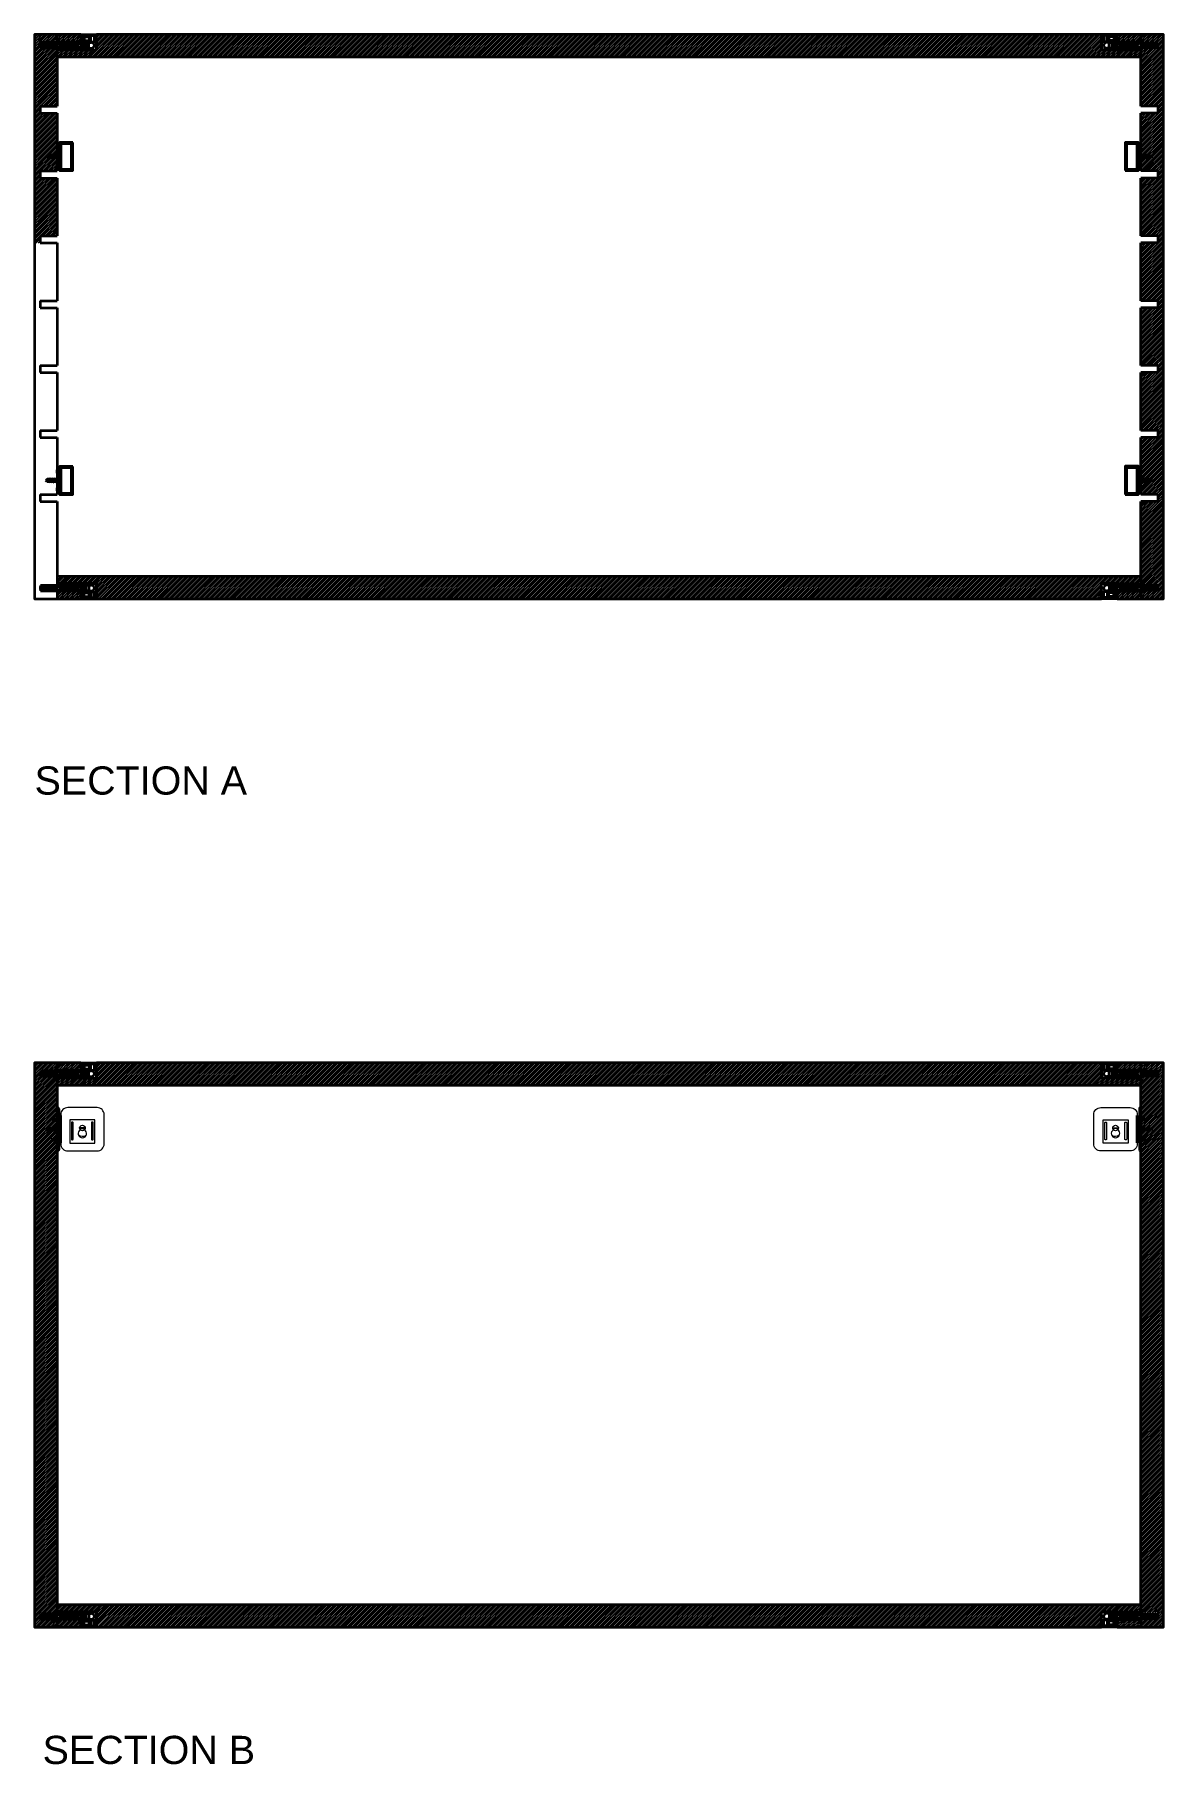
# Model space of a CAD drawing. Header units: inches. Extents: x 2873 to 15834, y 7 to 1915.
# Drawn here: x 6624 to 7424, y 267 to 1494 of the extents above; entities that cross this region are included whole.
import ezdxf

# ---------------------------------------------------------------- set-up
doc = ezdxf.new("R2010")
doc.units = ezdxf.units.IN
doc.header["$MEASUREMENT"] = 0
for name, color, linetype, lineweight in [('A-ELEV-MBE', 7, 'Continuous', 18), ('A-SECT-MCUT', 255, 'Continuous', 35), ('A-SECT-MCUT1', 7, 'Continuous', 35)]:
    doc.layers.add(name, color=color, linetype=linetype, lineweight=lineweight)
doc.layers.add('Layer1', color=3, linetype='Continuous')
doc.layers.add('SEZIONE', color=252, linetype='Continuous')
doc.styles.get("Standard").update_dxf_attribs({"font": 'Arial.ttf'})

msp = doc.modelspace()

# ---------------------------------------------------------------- hatches: boundary and pattern name
at = {"layer": 'SEZIONE'}
h = msp.add_hatch(dxfattribs=at)
h.set_pattern_fill('ANSI31', color=256, scale=10)
h.paths.add_polyline_path([(6627.6, 1493.7), (6623.6, 1493.7), (6623.6, 1346), (6627.6, 1346)])
h = msp.add_hatch(dxfattribs=at)
h.set_pattern_fill('ANSI31', color=256, scale=10)
h.paths.add_polyline_path([(6639.6, 1477.7), (6639.6, 1484.4), (6627.9, 1484.4), (6627.9, 1485.1), (6627.9, 1485.1), (6627.9, 1487.3), (6627.9, 1488.1), (6627.9, 1493.7), (6627.6, 1493.7), (6627.6, 1443), (6639.6, 1443)])
h = msp.add_hatch(dxfattribs=at)
h.set_pattern_fill('ANSI31', color=256, scale=10)
h.paths.add_polyline_path([(6639.6, 1493.7), (6627.9, 1493.7), (6627.9, 1488.1), (6639.6, 1488.1)])
h = msp.add_hatch(dxfattribs=at)
h.set_pattern_fill('ANSI31', color=256, scale=10)
h.paths.add_polyline_path([(7379.7, 1493.7), (6667.6, 1493.7), (6667.6, 1483), (6656.4, 1483), (6639.6, 1483), (6639.6, 1477.7), (7407.6, 1477.7), (7407.6, 1483), (7390.9, 1483), (7379.7, 1483)])
h = msp.add_hatch(dxfattribs=at)
h.set_pattern_fill('ANSI31', color=256, scale=10)
h.paths.add_polyline_path([(6656.4, 1493.7), (6639.6, 1493.7), (6639.6, 1488.4), (6656.4, 1488.4)], flags=17)
h = msp.add_hatch(dxfattribs=at)
h.set_pattern_fill('ANSI31', color=256, scale=10)
h.paths.add_polyline_path([(7407.6, 1493.7), (7390.9, 1493.7), (7390.9, 1488.4), (7407.6, 1488.4)], flags=17)
h = msp.add_hatch(dxfattribs=at)
h.set_pattern_fill('ANSI31', color=256, scale=10)
h.paths.add_polyline_path([(7423.6, 1493.7), (7407.6, 1493.7), (7407.6, 1487.9), (7419.4, 1487.9), (7419.4, 1484.3), (7407.6, 1484.3), (7407.6, 1477.7), (7407.6, 1443), (7419.6, 1443), (7419.6, 1438), (7407.6, 1438), (7407.6, 1397), (7419.6, 1397), (7419.6, 1392), (7407.6, 1392), (7407.6, 1351), (7419.6, 1351), (7419.6, 1346), (7407.6, 1346), (7407.6, 1305), (7419.6, 1305), (7419.6, 1300), (7407.6, 1300), (7407.6, 1259), (7419.6, 1259), (7419.6, 1254), (7407.6, 1254), (7407.6, 1213), (7419.6, 1213), (7419.6, 1208), (7407.6, 1208), (7407.6, 1167.6), (7419.6, 1167.6), (7419.6, 1162.6), (7407.6, 1162.6), (7407.6, 1109.7), (7407.6, 1103.2), (7419.4, 1103.2), (7419.4, 1099.5), (7407.6, 1099.5), (7407.6, 1093.7), (7423.6, 1093.7)])
h = msp.add_hatch(dxfattribs=at)
h.set_pattern_fill('ANSI31', color=256, scale=10)
h.paths.add_polyline_path([(6639.6, 1438), (6627.6, 1438), (6627.6, 1397), (6639.6, 1397), (6639.6, 1405.6), (6631.6, 1405.6), (6631.6, 1408.9), (6639.6, 1408.9), (6639.6, 1412.5), (6639.6, 1414.7)])
h = msp.add_hatch(dxfattribs=at)
h.set_pattern_fill('ANSI31', color=256, scale=10)
h.paths.add_polyline_path([(6633.2, 1408.9), (6631.6, 1408.9), (6631.6, 1407.3), (6632.6, 1408.2), (6633.6, 1408.2)])
h = msp.add_hatch(dxfattribs=at)
h.set_pattern_fill('ANSI31', color=256, scale=10)
h.paths.add_polyline_path([(6634.7, 1406.3), (6632.6, 1406.3), (6631.6, 1407.3), (6631.6, 1405.6), (6635.2, 1405.6)])
h = msp.add_hatch(dxfattribs=at)
h.set_pattern_fill('ANSI31', color=256, scale=10)
h.paths.add_polyline_path([(6634.4, 1408.9), (6633.2, 1408.9), (6633.6, 1408.2), (6634.8, 1408.2)])
h = msp.add_hatch(dxfattribs=at)
h.set_pattern_fill('ANSI31', color=256, scale=10)
h.paths.add_polyline_path([(6635.7, 1408.9), (6634.4, 1408.9), (6634.8, 1408.2), (6636.1, 1408.2)])
h = msp.add_hatch(dxfattribs=at)
h.set_pattern_fill('ANSI31', color=256, scale=10)
h.paths.add_polyline_path([(6636, 1406.3), (6634.7, 1406.3), (6635.2, 1405.6), (6636.4, 1405.6)])
h = msp.add_hatch(dxfattribs=at)
h.set_pattern_fill('ANSI31', color=256, scale=10)
h.paths.add_polyline_path([(6636.9, 1408.9), (6635.7, 1408.9), (6636.1, 1408.2), (6637.3, 1408.2)])
h = msp.add_hatch(dxfattribs=at)
h.set_pattern_fill('ANSI31', color=256, scale=10)
h.paths.add_polyline_path([(6637.2, 1406.3), (6636, 1406.3), (6636.4, 1405.6), (6637.6, 1405.6)])
h = msp.add_hatch(dxfattribs=at)
h.set_pattern_fill('ANSI31', color=256, scale=10)
h.paths.add_polyline_path([(6639.6, 1408.9), (6636.9, 1408.9), (6637.3, 1408.2), (6639.6, 1408.2)])
h = msp.add_hatch(dxfattribs=at)
h.set_pattern_fill('ANSI31', color=256, scale=10)
h.paths.add_polyline_path([(6638.4, 1406.3), (6637.2, 1406.3), (6637.6, 1405.6), (6638.8, 1405.6)])
h = msp.add_hatch(dxfattribs=at)
h.set_pattern_fill('ANSI31', color=256, scale=10)
h.paths.add_polyline_path([(6639.6, 1406.3), (6638.4, 1406.3), (6638.8, 1405.6), (6639.6, 1405.6)])
h = msp.add_hatch(dxfattribs=at)
h.set_pattern_fill('ANSI31', color=256, scale=10)
h.paths.add_polyline_path([(6639.6, 1392), (6627.6, 1392), (6627.6, 1351), (6639.6, 1351)])
h = msp.add_hatch(dxfattribs=at)
h.set_pattern_fill('ANSI31', color=256, scale=10)
h.paths.add_polyline_path([(7379.7, 1104.5), (7390.9, 1104.5), (7407.6, 1104.5), (7407.6, 1109.7), (6639.6, 1109.7), (6639.6, 1104.5), (6656.4, 1104.5), (6667.6, 1104.5), (6667.6, 1093.7), (7379.7, 1093.7)])
h = msp.add_hatch(dxfattribs=at)
h.set_pattern_fill('ANSI31', color=256, scale=10)
h.paths.add_polyline_path([(6656.4, 1099), (6639.6, 1099), (6639.6, 1093.7), (6656.4, 1093.7)], flags=17)
h = msp.add_hatch(dxfattribs=at)
h.set_pattern_fill('ANSI31', color=256, scale=10)
h.paths.add_polyline_path([(7407.6, 1099), (7390.9, 1099), (7390.9, 1093.7), (7407.6, 1093.7)], flags=17)
h = msp.add_hatch(dxfattribs=at)
h.set_pattern_fill('ANSI31', color=256, scale=10)
h.paths.add_polyline_path([(6627.9, 758.9), (6639.6, 758.9), (6639.6, 764.5), (6623.6, 764.5), (6623.6, 755.2), (6627.9, 755.2)])
h = msp.add_hatch(dxfattribs=at)
h.set_pattern_fill('ANSI31', color=256, scale=10)
h.paths.add_polyline_path([(6656.4, 764.5), (6639.6, 764.5), (6639.6, 759.2), (6656.4, 759.2)], flags=17)
h = msp.add_hatch(dxfattribs=at)
h.set_pattern_fill('ANSI31', color=256, scale=10)
h.paths.add_polyline_path([(7407.6, 753.8), (7390.9, 753.8), (7379.7, 753.8), (7379.7, 764.5), (6667.6, 764.5), (6667.6, 763.8), (6667.6, 753.8), (6656.4, 753.8), (6639.6, 753.8), (6639.6, 748.5), (7407.6, 748.5)])
h = msp.add_hatch(dxfattribs=at)
h.set_pattern_fill('ANSI31', color=256, scale=10)
h.paths.add_polyline_path([(7407.6, 764.5), (7390.9, 764.5), (7390.9, 759.2), (7407.6, 759.2)], flags=17)
h = msp.add_hatch(dxfattribs=at)
h.set_pattern_fill('ANSI31', color=256, scale=10)
h.paths.add_polyline_path([(7423.6, 764.5), (7407.6, 764.5), (7407.6, 758.7), (7423.6, 758.7)])
h = msp.add_hatch(dxfattribs=at)
h.set_pattern_fill('ANSI31', color=256, scale=10)
h.paths.add_polyline_path([(6639.6, 748.5), (6639.6, 755.2), (6623.6, 755.2), (6623.6, 735.8), (6623.6, 373.9), (6639.6, 373.9), (6639.6, 380.5)])
h = msp.add_hatch(dxfattribs=at)
h.set_pattern_fill('ANSI31', color=256, scale=10)
h.paths.add_polyline_path([(7419.4, 755.1), (7407.6, 755.1), (7407.6, 724.9), (7410.9, 724.9), (7411.6, 724.9), (7411.6, 724.9), (7419.4, 724.9)])
h = msp.add_hatch(dxfattribs=at)
h.set_pattern_fill('ANSI31', color=256, scale=10)
h.paths.add_polyline_path([(7423.6, 758.7), (7419.4, 758.7), (7419.4, 374), (7419.4, 374), (7419.4, 370.3), (7419.4, 369.9), (7423.6, 369.9)])
h = msp.add_hatch(dxfattribs=at)
h.set_pattern_fill('ANSI31', color=256, scale=10)
h.paths.add_polyline_path([(7419.4, 724.1), (7411.6, 724.1), (7411.6, 724.5), (7411, 724.1), (7410.1, 724.1), (7410.1, 724.1), (7408.4, 724.1), (7408.1, 724.1), (7407.6, 724.1), (7407.6, 718.1), (7415.1, 718.1), (7419.4, 718.1)])
h = msp.add_hatch(dxfattribs=at)
h.set_pattern_fill('ANSI31', color=256, scale=10)
h.paths.add_polyline_path([(7419.4, 724.9), (7411.6, 724.9), (7411.6, 724.1), (7419.4, 724.1)], flags=17)
h = msp.add_hatch(dxfattribs=at)
h.set_pattern_fill('ANSI31', color=256, scale=10)
h.paths.add_polyline_path([(7419.4, 716.9), (7415.1, 716.9), (7407.6, 716.9), (7407.6, 710.5), (7410.9, 710.5), (7411.6, 710.5), (7411.6, 710.5), (7419.4, 710.5)])
h = msp.add_hatch(dxfattribs=at)
h.set_pattern_fill('ANSI31', color=256, scale=10)
h.paths.add_polyline_path([(7419.4, 718.1), (7415.1, 718.1), (7415.1, 716.9), (7419.4, 716.9)])
h = msp.add_hatch(dxfattribs=at)
h.set_pattern_fill('ANSI31', color=256, scale=10)
h.paths.add_polyline_path([(7419.4, 709.7), (7407.6, 709.7), (7407.6, 374.8), (7419.4, 374.8)])
h = msp.add_hatch(dxfattribs=at)
h.set_pattern_fill('ANSI31', color=256, scale=10)
h.paths.add_polyline_path([(7419.4, 710.5), (7411.6, 710.5), (7411.6, 709.7), (7419.4, 709.7)])
h = msp.add_hatch(dxfattribs=at)
h.set_pattern_fill('ANSI31', color=256, scale=10)
h.paths.add_polyline_path([(7407.6, 380.5), (6639.6, 380.5), (6639.6, 375.3), (6656.4, 375.3), (6667.6, 375.3), (6667.6, 364.5), (7379.7, 364.5), (7379.7, 375.3), (7390.9, 375.3), (7407.6, 375.3)])
h = msp.add_hatch(dxfattribs=at)
h.set_pattern_fill('ANSI31', color=256, scale=10)
h.paths.add_polyline_path([(6627.9, 373.9), (6623.6, 373.9), (6623.6, 364.5), (6639.6, 364.5), (6639.6, 370.2), (6627.9, 370.2)])
h = msp.add_hatch(dxfattribs=at)
h.set_pattern_fill('ANSI31', color=256, scale=10)
h.paths.add_polyline_path([(6656.4, 369.9), (6639.6, 369.9), (6639.6, 369.8), (6639.6, 364.5), (6656.4, 364.5)])
h = msp.add_hatch(dxfattribs=at)
h.set_pattern_fill('ANSI31', color=256, scale=10)
h.paths.add_polyline_path([(7407.6, 369.9), (7390.9, 369.9), (7390.9, 364.5), (7407.6, 364.5)], flags=17)
h = msp.add_hatch(dxfattribs=at)
h.set_pattern_fill('ANSI31', color=256, scale=10)
h.paths.add_polyline_path([(7423.6, 369.9), (7407.6, 369.9), (7407.6, 364.5), (7423.6, 364.5)])

# ---------------------------------------------------------------- linework, layer by layer
at = {"layer": 'A-ELEV-MBE'}
for points in [[(6647.1, 702.1), (6667.9, 702.1, 0.414214), (6672.9, 707.1), (6672.9, 727.9, 0.414214), (6667.9, 732.9), (6647.1, 732.9, 0.414214), (6642.1, 727.9), (6642.1, 707.1, 0.414214)], [(7400.1, 702.1), (7379.3, 702.1, -0.414214), (7374.3, 707.1), (7374.3, 727.9, -0.414214), (7379.3, 732.9), (7400.1, 732.9, -0.414214), (7405.1, 727.9), (7405.1, 707.1, -0.414214)], [(6650.4, 722.6), (6650.2, 722.6, 0.414214), (6649.7, 722.1), (6649.7, 710.5, 0.414214), (6650.2, 710), (6650.4, 710, 0.414214), (6650.9, 710.5), (6650.9, 722.1, 0.414214)], [(6664.7, 722.6), (6664.4, 722.6, 0.414214), (6663.9, 722.1), (6663.9, 710.5, 0.414214), (6664.4, 710), (6664.7, 710, 0.414214), (6665.2, 710.5), (6665.2, 722.1, 0.414214)], [(7382.6, 722.6), (7382.8, 722.6, -0.414214), (7383.3, 722.1), (7383.3, 710.5, -0.414214), (7382.8, 710), (7382.6, 710, -0.414214), (7382.1, 710.5), (7382.1, 722.1, -0.414214)], [(7396.8, 722.6), (7397.1, 722.6, -0.414214), (7397.6, 722.1), (7397.6, 710.5, -0.414214), (7397.1, 710), (7396.8, 710, -0.414214), (7396.3, 710.5), (7396.3, 722.1, -0.414214)]]:
    msp.add_lwpolyline(points, format="xyb", close=True, dxfattribs=at)
for points in [[(6666.4, 724.1), (6648.7, 724.1), (6648.7, 707.7), (6666.4, 707.7)], [(7380.9, 724.1), (7398.6, 724.1), (7398.6, 707.7), (7380.9, 707.7)], [(6659.1, 718.5), (6656, 718.5), (6656, 718), (6659.1, 718)], [(7388.2, 718.5), (7391.3, 718.5), (7391.3, 718), (7388.2, 718)]]:
    msp.add_lwpolyline(points, close=True, dxfattribs=at)
for centre in [(6657.5, 718.4), (7389.7, 718.4)]:
    msp.add_circle(centre, 2, dxfattribs=at)
for centre, radius, start, end in [((6657.5, 714.5), 3, 120.0535, 60.2992), ((6657.6, 717.5), 5, 234.2553, 301.7259), ((7389.7, 714.5), 3, 119.7008, 59.9465), ((7389.6, 717.5), 5, 238.2741, 305.7447)]:
    msp.add_arc(centre, radius, start, end, dxfattribs=at)
at = {"layer": 'A-SECT-MCUT'}
for p, q in [((6639.6, 1488.1), (6639.6, 1493.7)), ((6639.6, 1477.7), (6639.6, 1484.4)), ((7407.6, 1487.9), (7407.6, 1493.7)), ((7407.6, 1477.7), (7407.6, 1484.3)), ((6627.6, 1443), (6639.6, 1443)), ((6627.6, 1443), (6627.6, 1438)), ((6627.6, 1438), (6639.6, 1438)), ((7419.6, 1443), (7407.6, 1443)), ((7419.6, 1438), (7407.6, 1438)), ((7419.6, 1443), (7419.6, 1438)), ((6627.6, 1397), (6639.6, 1397)), ((6627.6, 1397), (6627.6, 1392)), ((6627.6, 1392), (6639.6, 1392)), ((7419.6, 1397), (7407.6, 1397)), ((7419.6, 1392), (7407.6, 1392)), ((7419.6, 1397), (7419.6, 1392)), ((6627.6, 1351), (6639.6, 1351)), ((6627.6, 1351), (6627.6, 1346)), ((7419.6, 1351), (7407.6, 1351)), ((7419.6, 1351), (7419.6, 1346)), ((6627.6, 1346), (6639.6, 1346)), ((7419.6, 1346), (7407.6, 1346)), ((6627.6, 1305), (6639.6, 1305)), ((6627.6, 1305), (6627.6, 1300)), ((7419.6, 1305), (7407.6, 1305)), ((7419.6, 1305), (7419.6, 1300)), ((6627.6, 1300), (6639.6, 1300)), ((7419.6, 1300), (7407.6, 1300)), ((6627.6, 1259), (6639.6, 1259)), ((6627.6, 1259), (6627.6, 1254)), ((6627.6, 1254), (6639.6, 1254)), ((7419.6, 1259), (7407.6, 1259)), ((7419.6, 1254), (7407.6, 1254)), ((6627.6, 1213), (6639.6, 1213)), ((6627.6, 1213), (6627.6, 1208)), ((6627.6, 1208), (6639.6, 1208)), ((7419.6, 1213), (7407.6, 1213)), ((7419.6, 1208), (7407.6, 1208)), ((7419.6, 1213), (7419.6, 1208)), ((6627.6, 1167.6), (6639.6, 1167.6)), ((6627.6, 1167.6), (6627.6, 1162.6)), ((7419.6, 1167.6), (7407.6, 1167.6)), ((7419.6, 1167.6), (7419.6, 1162.6)), ((6627.6, 1162.6), (6639.6, 1162.6)), ((7419.6, 1162.6), (7407.6, 1162.6)), ((6639.6, 1109.7), (6639.6, 1103.1)), ((7407.6, 1109.7), (7407.6, 1103.2)), ((6639.6, 1099.4), (6639.6, 1093.7)), ((7407.6, 1099.5), (7407.6, 1093.7)), ((6639.6, 758.9), (6639.6, 764.5)), ((6639.6, 755.2), (6639.6, 748.5)), ((7407.6, 748.5), (7407.6, 755.1)), ((6639.6, 380.5), (6639.6, 373.9)), ((7407.6, 380.5), (7407.6, 374)), ((6639.6, 370.2), (6639.6, 364.5)), ((7407.6, 370.3), (7407.6, 364.5)), ((7407.6, 370.3), (7407.6, 364.5))]:
    msp.add_line(p, q, dxfattribs=at)
for points in [[(6656.4, 1493.7), (6623.6, 1493.7), (6623.6, 1093.7), (6656.4, 1093.7)], [(7379.7, 1493.7), (6667.6, 1493.7)], [(7390.9, 1093.7), (7423.6, 1093.7), (7423.6, 1493.7), (7390.9, 1493.7)], [(7407.6, 1443), (7407.6, 1477.7), (6639.6, 1477.7), (6639.6, 1443)], [(6639.6, 1438), (6639.6, 1397)], [(7407.6, 1397), (7407.6, 1438)], [(6639.6, 1392), (6639.6, 1351)], [(7407.6, 1351), (7407.6, 1392)], [(6639.6, 1346), (6639.6, 1305)], [(7407.6, 1305), (7407.6, 1346)], [(6639.6, 1300), (6639.6, 1259)], [(7407.6, 1259), (7407.6, 1300)], [(6639.6, 1254), (6639.6, 1213)], [(7407.6, 1213), (7407.6, 1254)], [(6639.6, 1208), (6639.6, 1167.6)], [(7407.6, 1167.6), (7407.6, 1208)], [(6639.6, 1162.6), (6639.6, 1109.7), (7407.6, 1109.7), (7407.6, 1162.6)], [(6667.6, 1093.7), (7379.7, 1093.7)], [(6656.4, 764.5), (6623.6, 764.5), (6623.6, 364.5), (6656.4, 364.5)], [(7379.7, 764.5), (6667.6, 764.5)], [(7390.9, 364.5), (7423.6, 364.5), (7423.6, 764.5), (7390.9, 764.5)], [(7407.6, 515.8), (7407.6, 748.5), (6639.6, 748.5), (6639.6, 469.8)], [(6639.6, 469.8), (6639.6, 380.5), (7407.6, 380.5), (7407.6, 515.8)], [(6667.6, 364.5), (7379.7, 364.5)]]:
    msp.add_lwpolyline(points, dxfattribs=at)
at = {"layer": 'A-SECT-MCUT1'}
for p, q in [((6639.6, 1488.1), (6627.9, 1488.1)), ((6627.9, 1488.1), (6627.9, 1484.4)), ((6627.9, 1487.3), (6627.9, 1485.1)), ((6627.9, 1484.4), (6639.6, 1484.4)), ((6628.5, 1484.4), (6629.6, 1488)), ((6629.7, 1484.4), (6630.7, 1488)), ((6630.8, 1484.4), (6631.9, 1488)), ((6631.9, 1484.4), (6633, 1488)), ((6633.1, 1484.4), (6634.1, 1488)), ((6634.2, 1484.4), (6635.3, 1488)), ((6635.3, 1484.4), (6636.4, 1488)), ((6636.5, 1484.4), (6637.5, 1488)), ((6637.6, 1484.4), (6638.7, 1488)), ((6639.6, 1488.4), (6639.6, 1483.8)), ((6656.4, 1488.4), (6639.6, 1488.4)), ((6641.2, 1487.4), (6639.6, 1488.4)), ((6639.6, 1488.4), (6656.4, 1488.4)), ((6641.2, 1484.8), (6639.6, 1483.8)), ((6656, 1488), (6640.2, 1488)), ((6640.3, 1484.2), (6655.9, 1484.2)), ((6641.1, 1486.1), (6641.1, 1486.1)), ((6641.1, 1484.7), (6641.1, 1484.7)), ((6655.3, 1487.4), (6641.2, 1487.4)), ((6655.3, 1484.8), (6641.2, 1484.8)), ((6641.9, 1486.9), (6654.1, 1486.9)), ((6654.1, 1485.3), (6641.9, 1485.3)), ((6654.9, 1486.1), (6654.9, 1486.1)), ((6656.4, 1488.4), (6655.3, 1487.4)), ((6656.4, 1483.8), (6655.3, 1484.8)), ((6656.4, 1493.7), (6656.4, 1488.1)), ((6656.4, 1493.7), (6667.6, 1493.7)), ((6656.4, 1493.7), (6656.4, 1488.4)), ((6656.4, 1493), (6663.1, 1493)), ((6656.4, 1488.7), (6663.1, 1488.7)), ((6656.4, 1488.4), (6656.4, 1483.8)), ((6656.4, 1488.1), (6664, 1488.1)), ((6660.2, 1486.9), (6656.4, 1486.9)), ((6660.2, 1485.3), (6656.4, 1485.3)), ((6658.1, 1493), (6658.1, 1488.7)), ((6658.1, 1488.1), (6658.1, 1486.9)), ((6658.1, 1485.3), (6658.1, 1484.1)), ((6658.7, 1492.1), (6658.7, 1489.6)), ((6658.7, 1492.1), (6662.4, 1492.1)), ((6658.7, 1489.6), (6662.4, 1489.6)), ((6662.1, 1488.1), (6660.2, 1488.1)), ((6660.2, 1488.1), (6660.2, 1484.1)), ((6662.1, 1484.1), (6662.1, 1488.1)), ((6662.4, 1492.1), (6662.4, 1489.6)), ((6663.1, 1488.7), (6663.1, 1493)), ((6663.5, 1493), (6667.6, 1493)), ((6663.5, 1488.7), (6663.5, 1493)), ((6663.5, 1488.7), (6667.6, 1488.7)), ((6665.9, 1493), (6665.9, 1488.7)), ((6667.6, 1493.7), (6667.6, 1493)), ((6667.6, 1483), (6667.6, 1493.7)), ((6667.6, 1488.7), (6667.6, 1483)), ((7379.7, 1493.7), (7379.7, 1493)), ((7390.9, 1493.7), (7379.7, 1493.7)), ((7379.7, 1483), (7379.7, 1493.7)), ((7383.7, 1493), (7379.7, 1493)), ((7383.7, 1488.7), (7379.7, 1488.7)), ((7379.7, 1488.7), (7379.7, 1483)), ((7381.3, 1493), (7381.3, 1488.7)), ((7390.9, 1488.1), (7383.2, 1488.1)), ((7383.7, 1488.7), (7383.7, 1493)), ((7390.9, 1493), (7384.1, 1493)), ((7384.1, 1488.7), (7384.1, 1493)), ((7390.9, 1488.7), (7384.1, 1488.7)), ((7388.6, 1492.1), (7384.9, 1492.1)), ((7384.9, 1492.1), (7384.9, 1489.6)), ((7388.6, 1489.6), (7384.9, 1489.6)), ((7385.1, 1484.1), (7385.1, 1488.1)), ((7385.1, 1488.1), (7387.1, 1488.1)), ((7387.1, 1488.1), (7387.1, 1484.1)), ((7387.1, 1486.9), (7390.9, 1486.9)), ((7387.1, 1485.3), (7390.9, 1485.3)), ((7388.6, 1492.1), (7388.6, 1489.6)), ((7389.2, 1493), (7389.2, 1488.7)), ((7389.2, 1488.1), (7389.2, 1486.9)), ((7389.2, 1485.3), (7389.2, 1484.1)), ((7390.9, 1493.7), (7390.9, 1488.1)), ((7390.9, 1493.7), (7390.9, 1488.4)), ((7390.9, 1488.4), (7390.9, 1483.8)), ((7390.9, 1488.4), (7391.9, 1487.4)), ((7390.9, 1488.4), (7407.6, 1488.4)), ((7407.6, 1488.4), (7390.9, 1488.4)), ((7390.9, 1483.8), (7391.9, 1484.8)), ((7391.3, 1488), (7407.1, 1488)), ((7407, 1484.2), (7391.3, 1484.2)), ((7391.9, 1487.4), (7406.1, 1487.4)), ((7391.9, 1484.8), (7406.1, 1484.8)), ((7392.4, 1486.1), (7392.4, 1486.1)), ((7405.3, 1486.9), (7393.1, 1486.9)), ((7393.1, 1485.3), (7405.3, 1485.3)), ((7406.1, 1487.4), (7407.6, 1488.4)), ((7406.1, 1486.1), (7406.1, 1486.1)), ((7406.1, 1484.8), (7407.6, 1483.8)), ((7406.1, 1484.6), (7406.1, 1484.6)), ((7407.6, 1488.4), (7407.6, 1483.8)), ((7407.6, 1487.9), (7419.4, 1487.9)), ((7419.4, 1484.3), (7407.6, 1484.3)), ((7409.6, 1484.3), (7408.6, 1487.9)), ((7410.8, 1484.3), (7409.7, 1487.9)), ((7411.9, 1484.3), (7410.8, 1487.9)), ((7413, 1484.3), (7412, 1487.9)), ((7414.2, 1484.3), (7413.1, 1487.9)), ((7415.3, 1484.3), (7414.3, 1487.9)), ((7416.5, 1484.3), (7415.4, 1487.9)), ((7417.6, 1484.3), (7416.5, 1487.9)), ((7418.7, 1484.3), (7417.7, 1487.9)), ((7419.4, 1487.9), (7419.4, 1484.3)), ((7419.4, 1487.2), (7419.4, 1485)), ((6656.4, 1483.8), (6639.6, 1483.8)), ((6656.4, 1483), (6639.6, 1483)), ((6656.4, 1484.1), (6664, 1484.1)), ((6656.4, 1484), (6656.4, 1483)), ((6656.4, 1483), (6667.6, 1483)), ((6656.4, 1483), (6667.6, 1483)), ((6662.1, 1484.1), (6660.2, 1484.1)), ((7390.9, 1483), (7379.7, 1483)), ((7390.9, 1483), (7379.7, 1483)), ((7390.9, 1484.1), (7383.2, 1484.1)), ((7385.1, 1484.1), (7387.1, 1484.1)), ((7390.9, 1484), (7390.9, 1483)), ((7390.9, 1483.8), (7407.6, 1483.8)), ((7390.9, 1483), (7407.6, 1483)), ((6632.6, 1408.2), (6631.6, 1407.3)), ((6632.6, 1406.3), (6631.6, 1407.3)), ((6639.6, 1408.2), (6632.6, 1408.2)), ((6639.6, 1406.3), (6632.6, 1406.3)), ((6635.2, 1405.6), (6633.2, 1408.9)), ((6636.4, 1405.6), (6634.4, 1408.9)), ((6637.6, 1405.6), (6635.7, 1408.9)), ((6638.8, 1405.6), (6636.9, 1408.9)), ((6639.6, 1406.3), (6639.6, 1408.2)), ((7407.6, 1408.2), (7407.6, 1406.3)), ((7407.6, 1408.2), (7414.6, 1408.2)), ((7407.6, 1406.3), (7414.6, 1406.3)), ((7408.4, 1408.9), (7410.4, 1405.6)), ((7409.6, 1408.9), (7411.6, 1405.6)), ((7410.9, 1408.9), (7412.8, 1405.6)), ((7412.1, 1408.9), (7414, 1405.6)), ((7414.6, 1408.2), (7415.6, 1407.3)), ((7414.6, 1406.3), (7415.6, 1407.3)), ((7419.6, 1259), (7419.6, 1254)), ((6632.6, 1178.5), (6631.6, 1177.5)), ((6632.6, 1176.6), (6631.6, 1177.5)), ((6639.6, 1178.5), (6632.6, 1178.5)), ((6635.2, 1175.9), (6633.2, 1179.2)), ((6636.4, 1175.9), (6634.4, 1179.2)), ((6637.6, 1175.9), (6635.7, 1179.2)), ((6638.8, 1175.9), (6636.9, 1179.2)), ((6639.6, 1176.6), (6639.6, 1178.5)), ((7407.6, 1178.6), (7407.6, 1176.6)), ((7407.6, 1178.6), (7414.6, 1178.6)), ((7408.4, 1179.3), (7410.4, 1175.9)), ((7409.6, 1179.3), (7411.6, 1175.9)), ((7410.9, 1179.3), (7412.8, 1175.9)), ((7412.1, 1179.3), (7414, 1175.9)), ((7414.6, 1178.6), (7415.6, 1177.6)), ((7414.6, 1176.6), (7415.6, 1177.6)), ((6639.6, 1176.6), (6632.6, 1176.6)), ((7407.6, 1176.6), (7414.6, 1176.6)), ((6656.4, 1104.5), (6639.6, 1104.5)), ((6656.4, 1103.4), (6656.4, 1104.5)), ((6656.4, 1104.5), (6667.6, 1104.5)), ((6667.6, 1104.5), (6656.4, 1104.5)), ((6667.6, 1098.7), (6667.6, 1104.5)), ((6667.6, 1104.5), (6667.6, 1093.7)), ((7390.9, 1104.5), (7379.7, 1104.5)), ((7379.7, 1098.7), (7379.7, 1104.5)), ((7379.7, 1093.7), (7379.7, 1104.5)), ((7379.7, 1104.5), (7390.9, 1104.5)), ((7390.9, 1103.3), (7390.9, 1104.5)), ((7390.9, 1104.5), (7407.6, 1104.5)), ((6639.6, 1103.1), (6627.9, 1103.1)), ((6627.9, 1103.1), (6627.9, 1099.4)), ((6627.9, 1100.2), (6627.9, 1102.3)), ((6627.9, 1099.4), (6639.6, 1099.4)), ((6628.5, 1103.1), (6629.6, 1099.4)), ((6629.7, 1103.1), (6630.7, 1099.4)), ((6630.8, 1103.1), (6631.9, 1099.4)), ((6631.9, 1103.1), (6633, 1099.4)), ((6633.1, 1103.1), (6634.1, 1099.4)), ((6634.2, 1103.1), (6635.3, 1099.4)), ((6635.3, 1103.1), (6636.4, 1099.4)), ((6636.5, 1103.1), (6637.5, 1099.4)), ((6637.6, 1103.1), (6638.7, 1099.4)), ((6656.4, 1103.6), (6639.6, 1103.6)), ((6641.2, 1102.7), (6639.6, 1103.6)), ((6639.6, 1098.9), (6639.6, 1103.5)), ((6641.2, 1100), (6639.6, 1099)), ((6656.4, 1099), (6639.6, 1099)), ((6656.4, 1099), (6639.6, 1099)), ((6656, 1099.4), (6640.2, 1099.4)), ((6640.3, 1103.2), (6655.9, 1103.2)), ((6641.1, 1102.8), (6641.1, 1102.8)), ((6641.1, 1101.3), (6641.1, 1101.3)), ((6655.3, 1102.7), (6641.2, 1102.7)), ((6655.3, 1100), (6641.2, 1100)), ((6654.1, 1102.1), (6641.9, 1102.1)), ((6641.9, 1100.6), (6654.1, 1100.6)), ((6654.9, 1101.3), (6654.9, 1101.3)), ((6656.4, 1103.6), (6655.3, 1102.7)), ((6656.4, 1099), (6655.3, 1100)), ((6656.4, 1099), (6656.4, 1103.6)), ((6656.4, 1103.3), (6664, 1103.3)), ((6660.2, 1102.1), (6656.4, 1102.1)), ((6660.2, 1100.6), (6656.4, 1100.6)), ((6656.4, 1093.7), (6656.4, 1099.3)), ((6656.4, 1099.3), (6664, 1099.3)), ((6656.4, 1093.7), (6656.4, 1099)), ((6656.4, 1098.7), (6663.1, 1098.7)), ((6656.4, 1094.5), (6663.1, 1094.5)), ((6656.4, 1093.7), (6667.6, 1093.7)), ((6658.1, 1102.1), (6658.1, 1103.3)), ((6658.1, 1099.3), (6658.1, 1100.6)), ((6658.1, 1094.5), (6658.1, 1098.7)), ((6658.7, 1097.9), (6662.4, 1097.9)), ((6658.7, 1095.3), (6658.7, 1097.9)), ((6658.7, 1095.3), (6662.4, 1095.3)), ((6662.1, 1103.3), (6660.2, 1103.3)), ((6660.2, 1099.3), (6660.2, 1103.3)), ((6662.1, 1099.3), (6660.2, 1099.3)), ((6662.1, 1103.3), (6662.1, 1099.3)), ((6662.4, 1095.3), (6662.4, 1097.9)), ((6663.1, 1098.7), (6663.1, 1094.5)), ((6663.5, 1098.7), (6667.6, 1098.7)), ((6663.5, 1098.7), (6663.5, 1094.5)), ((6663.5, 1094.5), (6667.6, 1094.5)), ((6665.9, 1094.5), (6665.9, 1098.7)), ((6667.6, 1093.7), (6667.6, 1094.5)), ((7383.7, 1098.7), (7379.7, 1098.7)), ((7379.7, 1093.7), (7379.7, 1094.5)), ((7383.7, 1094.5), (7379.7, 1094.5)), ((7390.9, 1093.7), (7379.7, 1093.7)), ((7381.3, 1094.5), (7381.3, 1098.7)), ((7390.9, 1103.3), (7383.2, 1103.3)), ((7390.9, 1099.3), (7383.2, 1099.3)), ((7383.7, 1098.7), (7383.7, 1094.5)), ((7390.9, 1098.7), (7384.1, 1098.7)), ((7384.1, 1098.7), (7384.1, 1094.5)), ((7390.9, 1094.5), (7384.1, 1094.5)), ((7388.6, 1097.9), (7384.9, 1097.9)), ((7384.9, 1095.3), (7384.9, 1097.9)), ((7388.6, 1095.3), (7384.9, 1095.3)), ((7385.1, 1103.3), (7385.1, 1099.3)), ((7385.1, 1103.3), (7387.1, 1103.3)), ((7385.1, 1099.3), (7387.1, 1099.3)), ((7387.1, 1099.3), (7387.1, 1103.3)), ((7387.1, 1102.1), (7390.9, 1102.1)), ((7387.1, 1100.6), (7390.9, 1100.6)), ((7388.6, 1095.3), (7388.6, 1097.9)), ((7389.2, 1102.1), (7389.2, 1103.3)), ((7389.2, 1099.3), (7389.2, 1100.6)), ((7389.2, 1094.5), (7389.2, 1098.7)), ((7390.9, 1099), (7390.9, 1103.6)), ((7390.9, 1103.6), (7391.9, 1102.7)), ((7390.9, 1103.6), (7407.6, 1103.6)), ((7390.9, 1099), (7391.9, 1100)), ((7390.9, 1093.7), (7390.9, 1099.3)), ((7390.9, 1099), (7407.6, 1099)), ((7390.9, 1099), (7390.9, 1093.7)), ((7407.6, 1099), (7390.9, 1099)), ((7407, 1103.2), (7391.3, 1103.2)), ((7391.3, 1099.4), (7407.1, 1099.4)), ((7391.9, 1102.7), (7406.1, 1102.7)), ((7391.9, 1100), (7406.1, 1100)), ((7392.4, 1101.3), (7392.4, 1101.3)), ((7393.1, 1102.1), (7405.3, 1102.1)), ((7405.3, 1100.6), (7393.1, 1100.6)), ((7406.1, 1102.7), (7407.6, 1103.6)), ((7406.1, 1102.9), (7406.1, 1102.9)), ((7406.1, 1101.3), (7406.1, 1101.3)), ((7406.1, 1100), (7407.6, 1099)), ((7407.6, 1099), (7407.6, 1103.6)), ((7407.6, 1103.2), (7419.4, 1103.2)), ((7419.4, 1099.5), (7407.6, 1099.5)), ((7409.6, 1103.2), (7408.6, 1099.5)), ((7410.8, 1103.2), (7409.7, 1099.5)), ((7411.9, 1103.2), (7410.8, 1099.5)), ((7413, 1103.2), (7412, 1099.5)), ((7414.2, 1103.2), (7413.1, 1099.5)), ((7415.3, 1103.2), (7414.3, 1099.5)), ((7416.5, 1103.2), (7415.4, 1099.5)), ((7417.6, 1103.2), (7416.5, 1099.5)), ((7418.7, 1103.2), (7417.7, 1099.5)), ((7419.4, 1103.2), (7419.4, 1099.5)), ((7419.4, 1100.3), (7419.4, 1102.4)), ((6623.6, 764.5), (6623.6, 735.8)), ((6656.4, 764.5), (6656.4, 759.2)), ((6656.4, 764.5), (6656.4, 758.9)), ((6656.4, 764.5), (6667.6, 764.5)), ((6656.4, 763.8), (6663.1, 763.8)), ((6658.1, 763.8), (6658.1, 759.5)), ((6658.7, 762.9), (6658.7, 760.4)), ((6658.7, 762.9), (6662.4, 762.9)), ((6662.4, 762.9), (6662.4, 760.4)), ((6663.1, 759.5), (6663.1, 763.8)), ((6663.5, 763.8), (6667.6, 763.8)), ((6663.5, 759.5), (6663.5, 763.8)), ((6665.9, 763.8), (6665.9, 759.5)), ((6667.6, 753.8), (6667.6, 764.5)), ((6667.6, 764.5), (6667.6, 763.8)), ((7379.7, 764.5), (7379.7, 763.8)), ((7390.9, 764.5), (7379.7, 764.5)), ((7379.7, 753.8), (7379.7, 764.5)), ((7383.7, 763.8), (7379.7, 763.8)), ((7381.3, 763.8), (7381.3, 759.5)), ((7383.7, 759.5), (7383.7, 763.8)), ((7390.9, 763.8), (7384.1, 763.8)), ((7384.1, 759.5), (7384.1, 763.8)), ((7388.6, 762.9), (7384.9, 762.9)), ((7384.9, 762.9), (7384.9, 760.4)), ((7388.6, 762.9), (7388.6, 760.4)), ((7389.2, 763.8), (7389.2, 759.5)), ((7390.9, 764.5), (7390.9, 758.9)), ((7390.9, 764.5), (7390.9, 759.2)), ((7407.6, 758.7), (7407.6, 764.5)), ((6639.6, 758.9), (6627.9, 758.9)), ((6627.9, 758.9), (6627.9, 755.2)), ((6627.9, 758.1), (6627.9, 755.9)), ((6627.9, 755.2), (6639.6, 755.2)), ((6628.5, 755.2), (6629.6, 758.8)), ((6629.7, 755.2), (6630.7, 758.8)), ((6630.8, 755.2), (6631.9, 758.8)), ((6631.9, 755.2), (6633, 758.8)), ((6633.1, 755.2), (6634.1, 758.8)), ((6634.2, 755.2), (6635.3, 758.8)), ((6635.3, 755.2), (6636.4, 758.8)), ((6636.5, 755.2), (6637.5, 758.8)), ((6637.6, 755.2), (6638.7, 758.8)), ((6639.6, 759.2), (6656.4, 759.2)), ((6639.6, 759.2), (6639.6, 754.6)), ((6656.4, 759.2), (6639.6, 759.2)), ((6641.2, 758.2), (6639.6, 759.2)), ((6641.2, 755.6), (6639.6, 754.6)), ((6656.4, 754.6), (6639.6, 754.6)), ((6656.4, 753.8), (6639.6, 753.8)), ((6656, 758.8), (6640.2, 758.9)), ((6640.3, 755), (6655.9, 755)), ((6641.1, 756.9), (6641.1, 756.9)), ((6641.1, 755.5), (6641.1, 755.5)), ((6655.3, 758.2), (6641.2, 758.2)), ((6655.3, 755.6), (6641.2, 755.6)), ((6641.9, 757.7), (6654.1, 757.7)), ((6654.1, 756.1), (6641.9, 756.1)), ((6654.9, 756.9), (6654.9, 756.9)), ((6656.4, 759.2), (6655.3, 758.2)), ((6656.4, 754.6), (6655.3, 755.6)), ((6656.4, 759.5), (6663.1, 759.5)), ((6656.4, 759.2), (6656.4, 754.6)), ((6656.4, 758.9), (6664, 758.9)), ((6660.2, 757.7), (6656.4, 757.7)), ((6660.2, 756.1), (6656.4, 756.1)), ((6656.4, 754.9), (6664, 754.9)), ((6656.4, 754.8), (6656.4, 753.8)), ((6656.4, 753.8), (6667.6, 753.8)), ((6656.4, 753.8), (6667.6, 753.8)), ((6658.1, 758.9), (6658.1, 757.7)), ((6658.1, 756.1), (6658.1, 754.9)), ((6658.7, 760.4), (6662.4, 760.4)), ((6662.1, 758.9), (6660.2, 758.9)), ((6660.2, 758.9), (6660.2, 754.9)), ((6662.1, 754.9), (6660.2, 754.9)), ((6662.1, 754.9), (6662.1, 758.9)), ((6663.5, 759.5), (6667.6, 759.5)), ((6667.6, 759.5), (6667.6, 753.8)), ((7383.7, 759.5), (7379.7, 759.5)), ((7379.7, 759.5), (7379.7, 753.8)), ((7390.9, 753.8), (7379.7, 753.8)), ((7390.9, 753.8), (7379.7, 753.8)), ((7390.9, 758.9), (7383.2, 758.9)), ((7390.9, 754.9), (7383.2, 754.9)), ((7390.9, 759.5), (7384.1, 759.5)), ((7388.6, 760.4), (7384.9, 760.4)), ((7385.1, 754.9), (7385.1, 758.9)), ((7385.1, 758.9), (7387.1, 758.9)), ((7385.1, 754.9), (7387.1, 754.9)), ((7387.1, 758.9), (7387.1, 754.9)), ((7387.1, 757.7), (7390.9, 757.7)), ((7387.1, 756.1), (7390.9, 756.1)), ((7389.2, 758.9), (7389.2, 757.7)), ((7389.2, 756.1), (7389.2, 754.9)), ((7390.9, 759.2), (7390.9, 754.6)), ((7390.9, 759.2), (7391.9, 758.2)), ((7390.9, 759.2), (7407.6, 759.2)), ((7407.6, 759.2), (7390.9, 759.2)), ((7390.9, 754.6), (7391.9, 755.6)), ((7390.9, 754.8), (7390.9, 753.8)), ((7390.9, 754.6), (7407.6, 754.6)), ((7390.9, 753.8), (7407.6, 753.8)), ((7391.3, 758.8), (7407.1, 758.9)), ((7407, 755), (7391.3, 755)), ((7391.9, 758.2), (7406.1, 758.2)), ((7391.9, 755.6), (7406.1, 755.6)), ((7392.4, 756.9), (7392.4, 756.9)), ((7405.3, 757.7), (7393.1, 757.7)), ((7393.1, 756.1), (7405.3, 756.1)), ((7406.1, 758.2), (7407.6, 759.2)), ((7406.1, 756.9), (7406.1, 756.9)), ((7406.1, 755.6), (7407.6, 754.6)), ((7406.1, 755.4), (7406.1, 755.4)), ((7407.6, 759.2), (7407.6, 754.6)), ((7407.6, 758.7), (7419.4, 758.7)), ((7419.4, 755.1), (7407.6, 755.1)), ((7409.6, 755.1), (7408.6, 758.7)), ((7410.8, 755.1), (7409.7, 758.7)), ((7411.9, 755.1), (7410.8, 758.7)), ((7413, 755.1), (7412, 758.7)), ((7414.2, 755.1), (7413.1, 758.7)), ((7415.3, 755.1), (7414.3, 758.7)), ((7416.5, 755.1), (7415.4, 758.7)), ((7417.6, 755.1), (7416.5, 758.7)), ((7418.7, 755.1), (7417.7, 758.7)), ((7419.4, 758.7), (7419.4, 755.1)), ((7419.4, 758), (7419.4, 755.8)), ((6636.4, 724.9), (6635.7, 724.5)), ((6636.4, 724.1), (6635.7, 724.5)), ((6639, 724.9), (6636.4, 724.9)), ((6639, 724.1), (6636.4, 724.1)), ((6636.6, 723.8), (6637, 725.2)), ((6637, 723.8), (6637.4, 725.2)), ((6637.4, 723.8), (6637.8, 725.2)), ((6637.9, 723.8), (6638.3, 725.2)), ((6638.3, 723.8), (6638.7, 725.2)), ((6638.7, 723.8), (6639.1, 725.2)), ((6639.2, 723.8), (6639.6, 725.2)), ((6639.6, 730), (6639.6, 730)), ((6639.6, 730), (6639.6, 724.9)), ((6639.6, 723.8), (6640, 725.2)), ((6639.6, 724.1), (6639.6, 718.1)), ((6642.1, 707.8), (6642.1, 727.3)), ((7405.1, 707.8), (7405.1, 727.3)), ((7407.6, 730), (7407.6, 730)), ((7407.6, 730), (7407.6, 724.9)), ((7407.6, 724.1), (7407.6, 718.1)), ((7408.1, 723.8), (7407.7, 725.2)), ((7408.2, 724.9), (7410.9, 724.9)), ((7408.2, 724.1), (7410.9, 724.1)), ((7408.9, 723.8), (7408.5, 725.2)), ((7409.8, 723.8), (7409.4, 725.2)), ((7410.7, 723.8), (7410.3, 725.2)), ((7410.9, 724.9), (7411.6, 724.5)), ((7410.9, 724.1), (7411.6, 724.5)), ((6632.1, 718.1), (6632.1, 716.9)), ((6632.2, 716.4), (6632.8, 718.5)), ((6632.9, 716.4), (6633.5, 718.5)), ((6633.5, 716.4), (6634.1, 718.5)), ((6634.2, 716.4), (6634.8, 718.5)), ((6634.8, 716.4), (6635.4, 718.5)), ((6635.5, 716.4), (6636.1, 718.5)), ((6636.1, 716.4), (6636.7, 718.5)), ((6636.8, 716.4), (6637.4, 718.5)), ((6637.4, 716.4), (6638, 718.5)), ((6638.1, 716.4), (6638.7, 718.5)), ((6638.7, 716.4), (6639.3, 718.5)), ((6639.6, 716.9), (6639.6, 710.5)), ((6640.5, 719.4), (6640, 718.1)), ((6640.5, 715.5), (6640, 716.9)), ((6640.8, 719.4), (6640.5, 719.4)), ((6640.8, 715.5), (6640.5, 715.5)), ((6640.7, 720.3), (6642.1, 720.3)), ((6640.7, 714.7), (6642.1, 714.7)), ((6641, 714.7), (6641, 720.3)), ((7406.6, 720.3), (7405.1, 720.3)), ((7406.6, 714.7), (7405.1, 714.7)), ((7406.2, 714.7), (7406.2, 720.3)), ((7406.4, 719.4), (7406.8, 719.4)), ((7406.4, 715.5), (7406.8, 715.5)), ((7406.8, 719.4), (7407.3, 718.1)), ((7406.8, 715.5), (7407.3, 716.9)), ((7407.6, 716.9), (7407.6, 710.5)), ((7408.5, 716.4), (7407.9, 718.5)), ((7409.2, 716.4), (7408.6, 718.5)), ((7409.8, 716.4), (7409.2, 718.5)), ((7410.5, 716.4), (7409.9, 718.5)), ((7411.1, 716.4), (7410.5, 718.5)), ((7411.8, 716.4), (7411.2, 718.5)), ((7412.4, 716.4), (7411.8, 718.5)), ((7413.1, 716.4), (7412.5, 718.5)), ((7413.7, 716.4), (7413.1, 718.5)), ((7414.4, 716.4), (7413.8, 718.5)), ((7415, 716.4), (7414.4, 718.5)), ((7415.1, 718.1), (7415.1, 716.9)), ((6636.4, 710.5), (6635.7, 710.1)), ((6636.4, 709.7), (6635.7, 710.1)), ((6639, 710.5), (6636.4, 710.5)), ((6639, 709.7), (6636.4, 709.7)), ((6636.6, 709.5), (6637, 710.8)), ((6637, 709.5), (6637.4, 710.8)), ((6637.4, 709.5), (6637.8, 710.8)), ((6637.9, 709.5), (6638.3, 710.8)), ((6638.3, 709.5), (6638.7, 710.8)), ((6638.7, 709.5), (6639.1, 710.8)), ((6639.2, 709.5), (6639.6, 710.8)), ((6639.6, 709.5), (6640, 710.8)), ((6639.6, 709.7), (6639.6, 705)), ((6639.6, 705), (6639.6, 705)), ((7407.6, 709.7), (7407.6, 705)), ((7407.6, 705), (7407.6, 705)), ((7408.1, 709.5), (7407.7, 710.8)), ((7408.2, 710.5), (7410.9, 710.5)), ((7408.2, 709.7), (7410.9, 709.7)), ((7408.9, 709.5), (7408.5, 710.8)), ((7409.8, 709.5), (7409.4, 710.8)), ((7410.7, 709.5), (7410.3, 710.8)), ((7410.9, 710.5), (7411.6, 710.1)), ((7410.9, 709.7), (7411.6, 710.1)), ((6639.6, 373.9), (6627.9, 373.9)), ((6627.9, 373.9), (6627.9, 370.2)), ((6627.9, 371), (6627.9, 373.1)), ((6627.9, 370.2), (6639.6, 370.2)), ((6628.5, 373.9), (6629.6, 370.2)), ((6629.7, 373.9), (6630.7, 370.2)), ((6630.8, 373.9), (6631.9, 370.2)), ((6631.9, 373.9), (6633, 370.2)), ((6633.1, 373.9), (6634.1, 370.2)), ((6634.2, 373.9), (6635.3, 370.2)), ((6635.3, 373.9), (6636.4, 370.2)), ((6636.5, 373.9), (6637.5, 370.2)), ((6637.6, 373.9), (6638.7, 370.2)), ((6656.4, 375.3), (6639.6, 375.3)), ((6656.4, 374.4), (6639.6, 374.4)), ((6641.2, 373.5), (6639.6, 374.4)), ((6639.6, 369.8), (6639.6, 374.3)), ((6641.2, 370.8), (6639.6, 369.9)), ((6656.4, 369.9), (6639.6, 369.9)), ((6656.4, 369.9), (6639.6, 369.9)), ((6656, 370.2), (6640.2, 370.2)), ((6640.3, 374), (6655.9, 374)), ((6641.1, 373.6), (6641.1, 373.6)), ((6641.1, 372.1), (6641.1, 372.1)), ((6655.3, 373.5), (6641.2, 373.5)), ((6655.3, 370.8), (6641.2, 370.8)), ((6654.1, 372.9), (6641.9, 372.9)), ((6641.9, 371.4), (6654.1, 371.4)), ((6654.9, 372.1), (6654.9, 372.1)), ((6656.4, 374.4), (6655.3, 373.5)), ((6656.4, 369.9), (6655.3, 370.8)), ((6656.4, 374.3), (6656.4, 375.3)), ((6656.4, 375.3), (6667.6, 375.3)), ((6667.6, 375.3), (6656.4, 375.3)), ((6656.4, 369.9), (6656.4, 374.4)), ((6656.4, 374.1), (6664, 374.1)), ((6660.2, 372.9), (6656.4, 372.9)), ((6660.2, 371.4), (6656.4, 371.4)), ((6656.4, 364.5), (6656.4, 370.1)), ((6656.4, 370.1), (6664, 370.1)), ((6656.4, 364.5), (6656.4, 369.9)), ((6656.4, 369.5), (6663.1, 369.5)), ((6658.1, 372.9), (6658.1, 374.1)), ((6658.1, 370.1), (6658.1, 371.4)), ((6658.1, 365.3), (6658.1, 369.5)), ((6658.7, 368.7), (6662.4, 368.7)), ((6658.7, 366.1), (6658.7, 368.7)), ((6662.1, 374.1), (6660.2, 374.1)), ((6660.2, 370.1), (6660.2, 374.1)), ((6662.1, 370.1), (6660.2, 370.1)), ((6662.1, 374.1), (6662.1, 370.1)), ((6662.4, 366.1), (6662.4, 368.7)), ((6663.1, 369.5), (6663.1, 365.3)), ((6663.5, 369.5), (6667.6, 369.5)), ((6663.5, 369.5), (6663.5, 365.3)), ((6665.9, 365.3), (6665.9, 369.5)), ((6667.6, 369.5), (6667.6, 375.3)), ((6667.6, 375.3), (6667.6, 364.5)), ((7390.9, 375.3), (7379.7, 375.3)), ((7379.7, 369.5), (7379.7, 375.3)), ((7379.7, 364.5), (7379.7, 375.3)), ((7379.7, 375.3), (7390.9, 375.3)), ((7383.7, 369.5), (7379.7, 369.5)), ((7381.3, 365.3), (7381.3, 369.5)), ((7390.9, 374.1), (7383.2, 374.1)), ((7390.9, 370.1), (7383.2, 370.1)), ((7383.7, 369.5), (7383.7, 365.3)), ((7390.9, 369.5), (7384.1, 369.5)), ((7384.1, 369.5), (7384.1, 365.3)), ((7388.6, 368.7), (7384.9, 368.7)), ((7384.9, 366.1), (7384.9, 368.7)), ((7385.1, 374.1), (7385.1, 370.1)), ((7385.1, 374.1), (7387.1, 374.1)), ((7385.1, 370.1), (7387.1, 370.1)), ((7387.1, 370.1), (7387.1, 374.1)), ((7387.1, 372.9), (7390.9, 372.9)), ((7387.1, 371.4), (7390.9, 371.4)), ((7388.6, 366.1), (7388.6, 368.7)), ((7389.2, 372.9), (7389.2, 374.1)), ((7389.2, 370.1), (7389.2, 371.4)), ((7389.2, 365.3), (7389.2, 369.5)), ((7390.9, 374.1), (7390.9, 375.3)), ((7390.9, 375.3), (7407.6, 375.3)), ((7390.9, 369.9), (7390.9, 374.4)), ((7390.9, 374.4), (7391.9, 373.5)), ((7390.9, 374.4), (7407.6, 374.4)), ((7390.9, 369.9), (7391.9, 370.8)), ((7390.9, 364.5), (7390.9, 370.1)), ((7390.9, 369.9), (7407.6, 369.9)), ((7390.9, 369.9), (7390.9, 364.5)), ((7407.6, 369.9), (7390.9, 369.9)), ((7407, 374), (7391.3, 374)), ((7391.3, 370.2), (7407.1, 370.2)), ((7391.9, 373.5), (7406.1, 373.5)), ((7391.9, 370.8), (7406.1, 370.8)), ((7392.4, 372.1), (7392.4, 372.1)), ((7393.1, 372.9), (7405.3, 372.9)), ((7405.3, 371.4), (7393.1, 371.4)), ((7406.1, 373.5), (7407.6, 374.4)), ((7406.1, 373.7), (7406.1, 373.7)), ((7406.1, 372.1), (7406.1, 372.1)), ((7406.1, 370.8), (7407.6, 369.9)), ((7407.6, 369.9), (7407.6, 374.4)), ((7407.6, 374), (7419.4, 374)), ((7419.4, 370.3), (7407.6, 370.3)), ((7409.6, 374), (7408.6, 370.3)), ((7410.8, 374), (7409.7, 370.3)), ((7411.9, 374), (7410.8, 370.3)), ((7413, 374), (7412, 370.3)), ((7414.2, 374), (7413.1, 370.3)), ((7415.3, 374), (7414.3, 370.3)), ((7416.5, 374), (7415.4, 370.3)), ((7417.6, 374), (7416.5, 370.3)), ((7418.7, 374), (7417.7, 370.3)), ((7419.4, 374), (7419.4, 370.3)), ((7419.4, 371.1), (7419.4, 373.2)), ((6656.4, 365.3), (6663.1, 365.3)), ((6656.4, 364.5), (6667.6, 364.5)), ((6658.7, 366.1), (6662.4, 366.1)), ((6663.5, 365.3), (6667.6, 365.3)), ((6667.6, 364.5), (6667.6, 365.3)), ((7379.7, 364.5), (7379.7, 365.3)), ((7383.7, 365.3), (7379.7, 365.3)), ((7390.9, 364.5), (7379.7, 364.5)), ((7390.9, 365.3), (7384.1, 365.3)), ((7388.6, 366.1), (7384.9, 366.1))]:
    msp.add_line(p, q, dxfattribs=at)
for points in [[(6639.6, 1487.3), (6627.9, 1487.3)], [(6627.9, 1485.1), (6639.6, 1485.1)], [(7407.6, 1487.2), (7419.4, 1487.2)], [(7419.4, 1485), (7407.6, 1485)], [(6627.9, 1102.3), (6639.6, 1102.3)], [(6639.6, 1100.2), (6627.9, 1100.2)], [(7419.4, 1102.4), (7407.6, 1102.4)], [(7407.6, 1100.3), (7419.4, 1100.3)], [(6639.6, 758.1), (6627.9, 758.1)], [(6627.9, 755.9), (6639.6, 755.9)], [(7407.6, 758), (7419.4, 758)], [(7419.4, 755.8), (7407.6, 755.8)], [(6640.7, 724.6), (6640.7, 725.9), (6640.5, 725.9), (6640.3, 725.2), (6640.1, 724.9), (6636.4, 724.9)], [(6636.4, 724.1), (6640.1, 724.1), (6640.3, 723.8), (6640.5, 723)], [(6640.7, 724.6), (6640.5, 724.6), (6640.5, 724.3), (6640.7, 724.3)], [(6640.5, 723), (6640.7, 723), (6640.7, 724.3)], [(7406.6, 724.6), (7406.6, 725.9), (7406.8, 725.9), (7406.9, 725.2), (7407.2, 724.9), (7410.9, 724.9)], [(7406.6, 724.6), (7406.7, 724.6), (7406.7, 724.3), (7406.6, 724.3)], [(7406.8, 723), (7406.6, 723), (7406.6, 724.3)], [(7410.9, 724.1), (7407.2, 724.1), (7406.9, 723.8), (7406.8, 723)], [(6640, 718.1), (6632.1, 718.1)], [(6632.1, 716.9), (6640, 716.9)], [(6635.6, 716.9), (6635.6, 716.9)], [(6640.7, 710.3), (6640.7, 711.6), (6640.5, 711.6), (6640.3, 710.8), (6640.1, 710.5), (6636.4, 710.5)], [(6640.8, 717.7), (6640.7, 717.7), (6640.7, 717.3), (6640.8, 717.3)], [(6640.7, 715.5), (6640.7, 711.6)], [(6640.8, 717.7), (6640.8, 719.4)], [(6640.8, 715.5), (6640.8, 717.3)], [(7406.4, 717.7), (7406.4, 719.4)], [(7406.4, 717.7), (7406.6, 717.7), (7406.6, 717.3), (7406.4, 717.3)], [(7406.4, 715.5), (7406.4, 717.3)], [(7406.6, 715.5), (7406.6, 711.6)], [(7406.6, 710.3), (7406.6, 711.6), (7406.8, 711.6), (7406.9, 710.8), (7407.2, 710.5), (7410.9, 710.5)], [(7407.3, 718.1), (7415.1, 718.1)], [(7415.1, 716.9), (7407.3, 716.9)], [(7411.6, 716.9), (7411.6, 716.9)], [(6636.4, 709.7), (6640.1, 709.7), (6640.3, 709.5), (6640.5, 708.7)], [(6640.7, 710.3), (6640.5, 710.3), (6640.5, 710), (6640.7, 710)], [(6640.5, 708.7), (6640.7, 708.7), (6640.7, 710)], [(7406.6, 710.3), (7406.7, 710.3), (7406.7, 710), (7406.6, 710)], [(7406.8, 708.7), (7406.6, 708.7), (7406.6, 710)], [(7410.9, 709.7), (7407.2, 709.7), (7406.9, 709.5), (7406.8, 708.7)], [(6627.9, 373.1), (6639.6, 373.1)], [(6639.6, 371), (6627.9, 371)], [(7419.4, 373.2), (7407.6, 373.2)], [(7407.6, 371.1), (7419.4, 371.1)]]:
    msp.add_lwpolyline(points, dxfattribs=at)
for points in [[(6641.2, 1412.5), (6639.6, 1412.5), (6639.6, 1414.7), (6641.2, 1414.7)], [(6641.2, 1412.5), (6639.6, 1412.5), (6639.6, 1402), (6641.2, 1402)], [(6650.7, 1417.3), (6641.2, 1417.3), (6641.2, 1397.3), (6650.7, 1397.3)], [(6649.7, 1416.3), (6642.2, 1416.3), (6642.2, 1398.3), (6649.7, 1398.3)], [(7396.5, 1397.3), (7406.1, 1397.3), (7406.1, 1417.3), (7396.5, 1417.3)], [(7397.5, 1398.3), (7405.1, 1398.3), (7405.1, 1416.3), (7397.5, 1416.3)], [(7406.1, 1414.7), (7407.6, 1414.7), (7407.6, 1412.5), (7406.1, 1412.5)], [(7406.1, 1402), (7407.6, 1402), (7407.6, 1412.5), (7406.1, 1412.5)], [(6641.2, 1399.8), (6639.6, 1399.8), (6639.6, 1402), (6641.2, 1402)], [(7406.1, 1402), (7407.6, 1402), (7407.6, 1399.8), (7406.1, 1399.8)], [(6641.2, 1182.8), (6639.6, 1182.8), (6639.6, 1185), (6641.2, 1185)], [(6641.2, 1182.8), (6639.6, 1182.8), (6639.6, 1172.3), (6641.2, 1172.3)], [(6650.7, 1187.5), (6641.2, 1187.5), (6641.2, 1167.5), (6650.7, 1167.5)], [(6649.7, 1186.5), (6642.2, 1186.5), (6642.2, 1168.5), (6649.7, 1168.5)], [(7396.5, 1167.6), (7406.1, 1167.6), (7406.1, 1187.6), (7396.5, 1187.6)], [(7397.5, 1168.6), (7405.1, 1168.6), (7405.1, 1186.6), (7397.5, 1186.6)], [(7406.1, 1185.1), (7407.6, 1185.1), (7407.6, 1182.9), (7406.1, 1182.9)], [(7406.1, 1172.4), (7407.6, 1172.4), (7407.6, 1182.9), (7406.1, 1182.9)], [(6641.2, 1170.1), (6639.6, 1170.1), (6639.6, 1172.3), (6641.2, 1172.3)], [(7406.1, 1172.4), (7407.6, 1172.4), (7407.6, 1170.2), (7406.1, 1170.2)]]:
    msp.add_lwpolyline(points, close=True, dxfattribs=at)
for points in [[(6640.7, 708.7), (6640.7, 703.1, -0.414214), (6639.7, 702.1), (6639.6, 702.1), (6639.6, 732.9), (6639.7, 732.9, -0.414214), (6640.7, 731.9), (6640.7, 719.4)], [(7406.6, 708.7), (7406.6, 703.1, 0.414214), (7407.6, 702.1), (7407.6, 702.1), (7407.6, 732.9), (7407.6, 732.9, 0.414214), (7406.6, 731.9), (7406.6, 719.4)]]:
    msp.add_lwpolyline(points, format="xyb", dxfattribs=at)
for centre, radius, start, end in [((6641.9, 1486.1), 0.762, 90, 180), ((6641.9, 1486.1), 0.762, 180, 270), ((6654.1, 1486.1), 0.762, 0, 90), ((6654.1, 1486.1), 0.762, 270, 0), ((6664, 1486.1), 2, 270, 90), ((7383.2, 1486.1), 2, 90, 270), ((7393.1, 1486.1), 0.762, 90, 180), ((7393.1, 1486.1), 0.762, 180, 270), ((7405.3, 1486.1), 0.762, 0, 90), ((7405.3, 1486.1), 0.762, 270, 0), ((6641.9, 1101.3), 0.762, 90, 180), ((6641.9, 1101.3), 0.762, 180, 270), ((6654.1, 1101.3), 0.762, 0, 90), ((6654.1, 1101.3), 0.762, 270, 0), ((6664, 1101.3), 2, 270, 90), ((7383.2, 1101.3), 2, 90, 270), ((7393.1, 1101.3), 0.762, 90, 180), ((7393.1, 1101.3), 0.762, 180, 270), ((7405.3, 1101.3), 0.762, 0, 90), ((7405.3, 1101.3), 0.762, 270, 0), ((6641.9, 756.9), 0.762, 90, 180), ((6641.9, 756.9), 0.762, 180, 270), ((6654.1, 756.9), 0.762, 0, 90), ((6654.1, 756.9), 0.762, 270, 0), ((6664, 756.9), 2, 270, 90), ((7383.2, 756.9), 2, 90, 270), ((7393.1, 756.9), 0.762, 90, 180), ((7393.1, 756.9), 0.762, 180, 270), ((7405.3, 756.9), 0.762, 0, 90), ((7405.3, 756.9), 0.762, 270, 0), ((6641.9, 372.1), 0.762, 90, 180), ((6641.9, 372.1), 0.762, 180, 270), ((6654.1, 372.1), 0.762, 0, 90), ((6654.1, 372.1), 0.762, 270, 0), ((6664, 372.1), 2, 270, 90), ((7383.2, 372.1), 2, 90, 270), ((7393.1, 372.1), 0.762, 90, 180), ((7393.1, 372.1), 0.762, 180, 270), ((7405.3, 372.1), 0.762, 0, 90), ((7405.3, 372.1), 0.762, 270, 0)]:
    msp.add_arc(centre, radius, start, end, dxfattribs=at)

# ---------------------------------------------------------------- texts
at = {"layer": 'Layer1', "char_height": 20, "attachment_point": 1}
for s, insert in [('SECTION A', (6623.6, 974.8)), ('SECTION B', (6629.3, 287.4))]:
    msp.add_mtext_dynamic_manual_height_columns(s, width=205.392, gutter_width=1, heights=[0], dxfattribs=dict(at, insert=insert))

doc.saveas('drawing.dxf')
